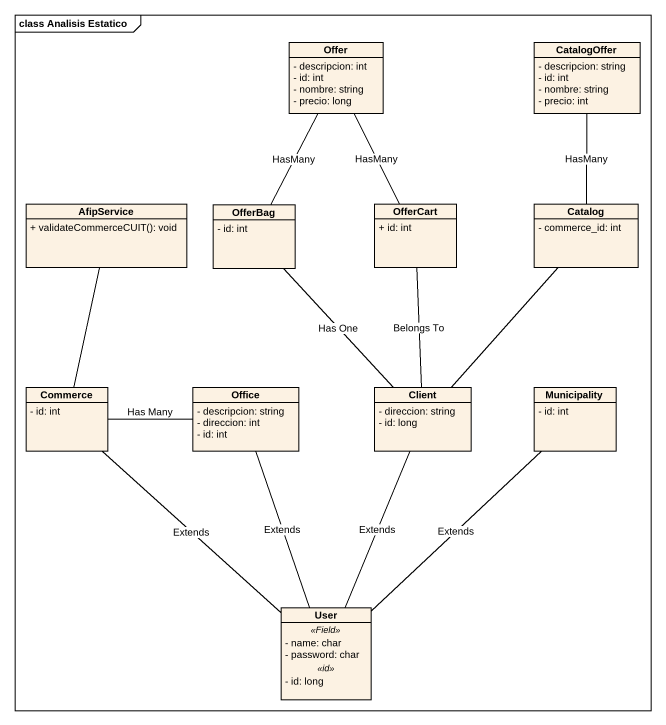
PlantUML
@startuml
mainframe class Analisis Estatico
hide circle
hide empty members
skinparam classAttributeIconSize 0
class Offer {
  - descripcion: int
  - id: int
  - nombre: string
  - precio: long
}
class CatalogOffer {
  - descripcion: string
  - id: int
  - nombre: string
  - precio: int
}
class AfipService {
  + validateCommerceCUIT(): void
}
class OfferBag {
  - id: int
}
class OfferCart {
  + id: int
}
class Catalog {
  - commerce_id: int
}
class Commerce {
  - id: int
}
class Office {
  - descripcion: string
  - direccion: int
  - id: int
}
class Client {
  - direccion: string
  - id: long
}
class Municipality {
  - id: int
}
class User {
  .. <<Field>> ..
  - name: char
  - password: char
  .. <<id>> ..
  - id: long
}
OfferBag -up- Offer : HasMany
OfferCart -up- Offer : HasMany
Catalog -up- CatalogOffer : HasMany
Commerce -up- AfipService
Commerce -right- Office : Has Many
Client -up- OfferBag : Has One
Client -up- OfferCart : Belongs To
Client -up- Catalog
User -up- Commerce : Extends
User -up- Office : Extends
User -up- Client : Extends
User -up- Municipality : Extends
@enduml
